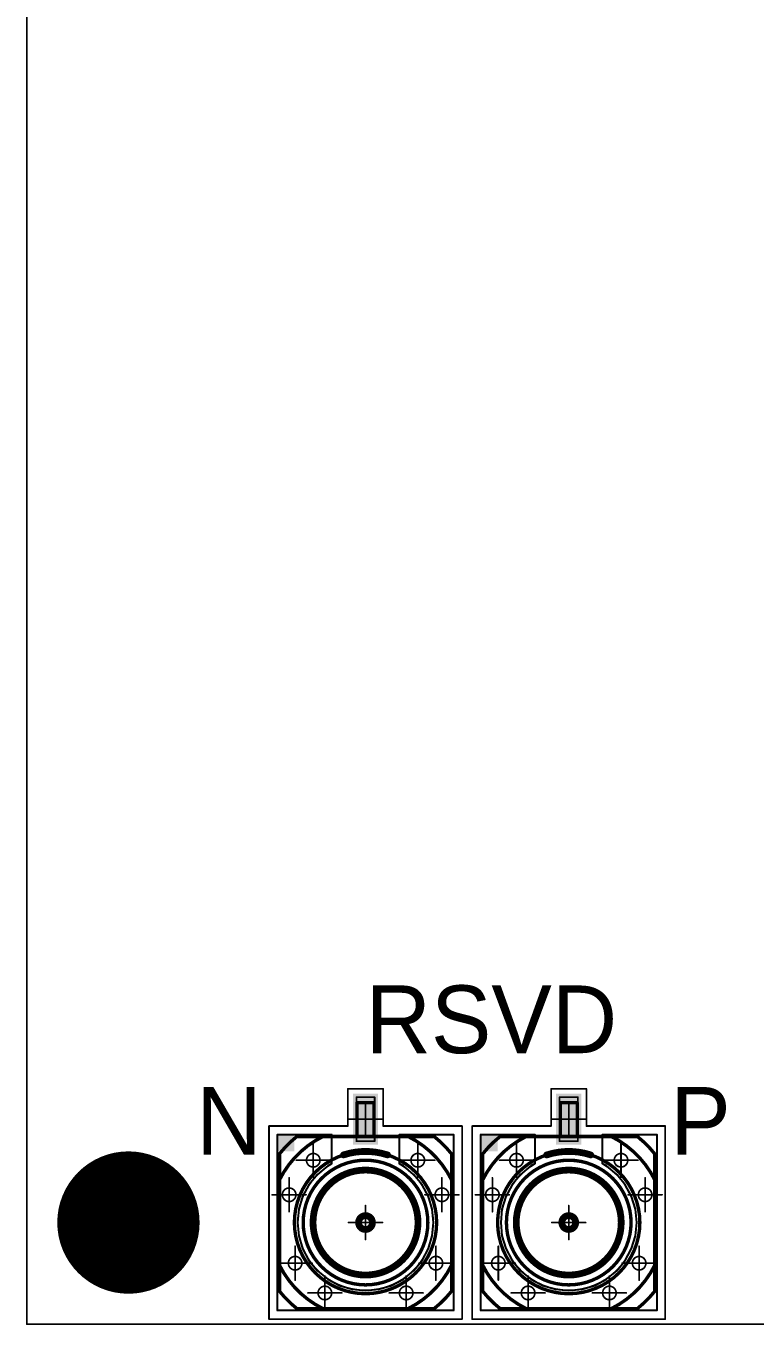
# Model space of a CAD drawing. Extents: x 30 to 73, y 30 to 110.
# Drawn here: x 29.97 to 51.5, y 29.98 to 68.32 of the extents above; entities that cross this region are included whole.
import ezdxf

# ---------------------------------------------------------------- set-up
doc = ezdxf.new("R2010")
doc.units = 0
doc.layers.get('0').update_dxf_attribs({"linetype": 'CONTINUOUS'})
for name, color, linetype in [('BOTTOMLAYER', 5, 'CONTINUOUS'), ('BOTTOMSOLDER', 6, 'CONTINUOUS'), ('MECHANICAL1', 6, 'CONTINUOUS'), ('MECHANICAL14', 56, 'CONTINUOUS'), ('MECHANICAL15', 56, 'CONTINUOUS'), ('MECHANICAL8', 56, 'CONTINUOUS'), ('MULTILAYER', 9, 'CONTINUOUS'), ('TOPLAYER', 1, 'CONTINUOUS'), ('TOPOVERLAY', 2, 'CONTINUOUS'), ('TOPPASTE', 8, 'CONTINUOUS'), ('TOPSOLDER', 216, 'CONTINUOUS')]:
    doc.layers.add(name, color=color, linetype=linetype)

# ---------------------------------------------------------------- blocks, each defined once
blk = doc.blocks.new('MOLEX_85305_0232_7')
at = {"layer": 'MECHANICAL14', "const_width": 0.1}
for points in [[(-0.250081, 3.540001), (0.249918, 3.540001)], [(-0.250081, 2.54), (-0.250081, 3.540001)], [(0.249918, 2.54), (0.249918, 3.540001)], [(-2.027616, 2.54), (2.027453, 2.54)], [(-2.540081, -2.027535), (-2.540081, 2.027535)], [(2.539919, -2.027535), (2.539919, 2.027535)], [(-2.027616, -2.54), (2.027453, -2.54)]]:
    blk.add_lwpolyline(points, dxfattribs=at)
at = {"layer": 'MECHANICAL14'}
for points, const_width in [([(-0.275079, 3.540001, 1), (-0.225082, 3.540001, 1)], 0.05), ([(-0.275079, 3.540001, 1), (-0.225082, 3.540001, 1)], 0.05), ([(0.22492, 3.540001, 1), (0.274917, 3.540001, 1)], 0.05), ([(0.22492, 3.540001, 1), (0.274917, 3.540001, 1)], 0.05), ([(-2.052615, 2.54, 1), (-2.002617, 2.54, 1)], 0.05), ([(-2.052612, 2.539997, 1), (-2.002615, 2.539997, 1)], 0.05), ([(-1.284295, 2.54, 1), (-1.234298, 2.54, 1)], 0.05), ([(-0.275079, 2.54, 1), (-0.225082, 2.54, 1)], 0.05), ([(0.22492, 2.54, 1), (0.274917, 2.54, 1)], 0.05), ([(1.234135, 2.54, 1), (1.284133, 2.54, 1)], 0.05), ([(2.002452, 2.539997, 1), (2.05245, 2.539997, 1)], 0.05), ([(2.002455, 2.54, 1), (2.052452, 2.54, 1)], 0.05), ([(-2.56508, 2.027535, 1), (-2.515083, 2.027535, 1)], 0.05), ([(-2.565077, 2.027532, 1), (-2.51508, 2.027532, 1)], 0.05), ([(2.09992, 0, 1), (-2.100082, 0, 1)], 0.1), ([(2.514917, 2.027532, 1), (2.564915, 2.027532, 1)], 0.05), ([(2.51492, 2.027535, 1), (2.564917, 2.027535, 1)], 0.05), ([(1.839918, 0, 1), (-1.84008, 0, 1)], 0.1), ([(1.549918, 0, 1), (-1.550081, 0, 1)], 0.1), ([(-2.56508, 1.259215, 1), (-2.515083, 1.259215, 1)], 0.05), ([(2.51492, 1.259215, 1), (2.564917, 1.259215, 1)], 0.05), ([(-2.125081, 0, 1), (-2.075083, 0, 1)], 0.05), ([(-1.865079, 0, 1), (-1.815081, 0, 1)], 0.05), ([(-1.575079, 0, 1), (-1.525082, 0, 1)], 0.05), ([(0.20492, 0, 1), (-0.205082, 0, 1)], 0.1), ([(-0.230081, 0, 1), (-0.180083, 0, 1)], 0.05), ([(0.179921, 0, 1), (0.229918, 0, 1)], 0.05), ([(1.524919, 0, 1), (1.574917, 0, 1)], 0.05), ([(1.814919, 0, 1), (1.864916, 0, 1)], 0.05), ([(2.074921, 0, 1), (2.124918, 0, 1)], 0.05), ([(-2.56508, -1.259215, 1), (-2.515083, -1.259215, 1)], 0.05), ([(2.51492, -1.259215, 1), (2.564917, -1.259215, 1)], 0.05), ([(-2.56508, -2.027535, 1), (-2.515083, -2.027535, 1)], 0.05), ([(-2.565077, -2.027532, 1), (-2.51508, -2.027532, 1)], 0.05), ([(2.514917, -2.027532, 1), (2.564915, -2.027532, 1)], 0.05), ([(2.51492, -2.027535, 1), (2.564917, -2.027535, 1)], 0.05), ([(-2.052615, -2.54, 1), (-2.002617, -2.54, 1)], 0.05), ([(-2.052612, -2.539997, 1), (-2.002615, -2.539997, 1)], 0.05), ([(-1.284295, -2.54, 1), (-1.234298, -2.54, 1)], 0.05), ([(1.234135, -2.54, 1), (1.284133, -2.54, 1)], 0.05), ([(2.002452, -2.539997, 1), (2.05245, -2.539997, 1)], 0.05), ([(2.002455, -2.54, 1), (2.052452, -2.54, 1)], 0.05)]:
    blk.add_lwpolyline(points, format="xyb", close=True, dxfattribs=dict(at, const_width=const_width))
at = {"layer": 'MECHANICAL14', "const_width": 0.1}
for points in [[(-2.540081, 1.259215, -0.164024), (-1.259296, 2.54)], [(-2.540079, 2.027532, -0.055923), (-2.027613, 2.539997)], [(1.259134, 2.54, -0.164024), (2.539919, 1.259215)], [(2.027451, 2.539997, -0.055923), (2.539916, 2.027532)], [(-1.259296, -2.54, -0.164024), (-2.540081, -1.259215)], [(2.539919, -1.259215, -0.164024), (1.259134, -2.54)], [(-2.027613, -2.539997, -0.055923), (-2.540079, -2.027532)], [(2.539916, -2.027532, -0.055923), (2.027451, -2.539997)]]:
    blk.add_lwpolyline(points, format="xyb", dxfattribs=at)
at = {"layer": 'MECHANICAL15', "const_width": 0.05}
for points in [[(-0.519999, 2.849999), (-0.519999, 3.95)], [(-0.519999, 3.95), (0.519999, 3.95)], [(0.519999, 2.849999), (0.519999, 3.95)], [(-2.849999, -2.849999), (-2.849999, 2.849999)], [(-2.849999, 2.849999), (-0.519999, 2.849999)], [(0.519999, 2.849999), (2.849999, 2.849999)], [(2.849999, -2.849999), (2.849999, 2.849999)], [(-2.849999, -2.849999), (2.849999, -2.849999)]]:
    blk.add_lwpolyline(points, dxfattribs=at)
at = {"layer": 'MECHANICAL15', "const_width": 0.024999}
for points in [[(-0.532498, 3.95, 1), (-0.5075, 3.95, 1)], [(-0.532498, 3.95, 1), (-0.5075, 3.95, 1)], [(0.5075, 3.95, 1), (0.532498, 3.95, 1)], [(0.5075, 3.95, 1), (0.532498, 3.95, 1)], [(-2.862499, 2.849999, 1), (-2.8375, 2.849999, 1)], [(-2.862499, 2.849999, 1), (-2.8375, 2.849999, 1)], [(-0.532498, 2.849999, 1), (-0.5075, 2.849999, 1)], [(-0.532498, 2.849999, 1), (-0.5075, 2.849999, 1)], [(0.5075, 2.849999, 1), (0.532498, 2.849999, 1)], [(0.5075, 2.849999, 1), (0.532498, 2.849999, 1)], [(2.8375, 2.849999, 1), (2.862499, 2.849999, 1)], [(2.8375, 2.849999, 1), (2.862499, 2.849999, 1)], [(-2.862499, -2.849999, 1), (-2.8375, -2.849999, 1)], [(-2.862499, -2.849999, 1), (-2.8375, -2.849999, 1)], [(2.8375, -2.849999, 1), (2.862499, -2.849999, 1)], [(2.8375, -2.849999, 1), (2.862499, -2.849999, 1)]]:
    blk.add_lwpolyline(points, format="xyb", close=True, dxfattribs=at)
at = {"layer": 'MECHANICAL8', "const_width": 0.05}
for points in [[(-0.270081, 2.4), (-0.270081, 3.7)], [(-0.270081, 3.7), (0.269918, 3.7)], [(-0.000081, 3.049999), (-0.000081, 3.550001)], [(0.269918, 2.4), (0.269918, 3.7)], [(-0.50008, 3.049999), (-0.000081, 3.049999)], [(-0.000081, 3.049999), (0.499918, 3.049999)], [(-0.000081, 2.55), (-0.000081, 3.049999)], [(-2.600081, 2.6), (-1.000082, 2.6)], [(-2.600081, -2.6), (-2.600081, 2.6)], [(-1.542771, 1.838508), (-1.542771, 2.338507)], [(-1.000082, 1.732051), (-1.000082, 2.6)], [(-0.270081, 2.4), (0.269918, 2.4)], [(0.999919, 1.732051), (0.999919, 2.6)], [(0.999919, 2.6), (2.599919, 2.6)], [(1.542608, 1.838508), (1.542608, 2.338507)], [(2.599919, -2.6), (2.599919, 2.6)], [(-2.042772, 1.838508), (-1.542771, 1.838508)], [(-1.542771, 1.838508), (-1.042772, 1.838508)], [(-1.542771, 1.338506), (-1.542771, 1.838508)], [(1.042609, 1.838508), (1.542608, 1.838508)], [(1.542608, 1.838508), (2.04261, 1.838508)], [(1.542608, 1.338506), (1.542608, 1.838508)], [(-2.255345, 0.820849), (-2.255345, 1.320848)], [(2.255182, 0.820849), (2.255182, 1.320848)], [(-2.755344, 0.820849), (-2.255345, 0.820849)], [(-2.255345, 0.820849), (-1.755343, 0.820849)], [(-2.255345, 0.320848), (-2.255345, 0.820849)], [(1.755181, 0.820849), (2.255182, 0.820849)], [(2.255182, 0.820849), (2.755181, 0.820849)], [(2.255182, 0.320848), (2.255182, 0.820849)], [(-0.000081, 0), (-0.000081, 0.499999)], [(-0.50008, 0), (-0.000081, 0)], [(-0.000081, 0), (0.499918, 0)], [(-0.000081, -0.499999), (-0.000081, 0)], [(-2.078543, -1.2), (-2.078543, -0.700001)], [(2.07838, -1.2), (2.07838, -0.700001)], [(-2.578542, -1.2), (-2.078543, -1.2)], [(-2.078543, -1.2), (-1.578541, -1.2)], [(-2.078543, -1.699999), (-2.078543, -1.2)], [(1.578379, -1.2), (2.07838, -1.2)], [(2.07838, -1.2), (2.578379, -1.2)], [(2.07838, -1.699999), (2.07838, -1.2)], [(-1.200081, -2.078462), (-1.200081, -1.57846)], [(1.199919, -2.078462), (1.199919, -1.57846)], [(-1.70008, -2.078462), (-1.200081, -2.078462)], [(-1.200081, -2.078462), (-0.700082, -2.078462)], [(-1.200081, -2.578461), (-1.200081, -2.078462)], [(0.69992, -2.078462), (1.199919, -2.078462)], [(1.199919, -2.078462), (1.699918, -2.078462)], [(1.199919, -2.578461), (1.199919, -2.078462)], [(-2.600081, -2.6), (2.599919, -2.6)]]:
    blk.add_lwpolyline(points, dxfattribs=at)
at = {"layer": 'MECHANICAL8'}
for points, const_width in [([(-0.28258, 3.7, 1), (-0.257581, 3.7, 1)], 0.024999), ([(-0.28258, 3.7, 1), (-0.257581, 3.7, 1)], 0.024999), ([(-0.012581, 3.550001, 1), (0.012418, 3.550001, 1)], 0.024999), ([(0.257419, 3.7, 1), (0.282418, 3.7, 1)], 0.024999), ([(0.257419, 3.7, 1), (0.282418, 3.7, 1)], 0.024999), ([(-0.51258, 3.049999, 1), (-0.487581, 3.049999, 1)], 0.024999), ([(-0.012581, 3.049999, 1), (0.012418, 3.049999, 1)], 0.024999), ([(-0.012581, 3.049999, 1), (0.012418, 3.049999, 1)], 0.024999), ([(-0.012581, 3.049999, 1), (0.012418, 3.049999, 1)], 0.024999), ([(-0.012581, 3.049999, 1), (0.012418, 3.049999, 1)], 0.024999), ([(0.487418, 3.049999, 1), (0.512417, 3.049999, 1)], 0.024999), ([(-2.61258, 2.6, 1), (-2.587582, 2.6, 1)], 0.024999), ([(-2.61258, 2.6, 1), (-2.587582, 2.6, 1)], 0.024999), ([(-1.55527, 2.338507, 1), (-1.530271, 2.338507, 1)], 0.024999), ([(-1.012581, 2.6, 1), (-0.987582, 2.6, 1)], 0.024999), ([(-1.012581, 2.6, 1), (-0.987582, 2.6, 1)], 0.024999), ([(-0.28258, 2.4, 1), (-0.257581, 2.4, 1)], 0.024999), ([(-0.28258, 2.4, 1), (-0.257581, 2.4, 1)], 0.024999), ([(-0.012581, 2.55, 1), (0.012418, 2.55, 1)], 0.024999), ([(0.257419, 2.4, 1), (0.282418, 2.4, 1)], 0.024999), ([(0.257419, 2.4, 1), (0.282418, 2.4, 1)], 0.024999), ([(0.98742, 2.6, 1), (1.012419, 2.6, 1)], 0.024999), ([(0.98742, 2.6, 1), (1.012419, 2.6, 1)], 0.024999), ([(1.530109, 2.338507, 1), (1.555107, 2.338507, 1)], 0.024999), ([(2.587419, 2.6, 1), (2.612418, 2.6, 1)], 0.024999), ([(2.587419, 2.6, 1), (2.612418, 2.6, 1)], 0.024999), ([(-1.342771, 1.838508, 1), (-1.74277, 1.838508, 1)], 0.05), ([(1.742608, 1.838508, 1), (1.342608, 1.838508, 1)], 0.05), ([(-2.055271, 1.838508, 1), (-2.030273, 1.838508, 1)], 0.024999), ([(-1.75527, 1.838508, 1), (-1.730271, 1.838508, 1)], 0.024999), ([(-1.55527, 1.838508, 1), (-1.530271, 1.838508, 1)], 0.024999), ([(-1.55527, 1.838508, 1), (-1.530271, 1.838508, 1)], 0.024999), ([(-1.55527, 1.838508, 1), (-1.530271, 1.838508, 1)], 0.024999), ([(-1.55527, 1.838508, 1), (-1.530271, 1.838508, 1)], 0.024999), ([(-1.35527, 1.838508, 1), (-1.330272, 1.838508, 1)], 0.024999), ([(-1.055271, 1.838508, 1), (-1.030272, 1.838508, 1)], 0.024999), ([(-1.012581, 1.732051, 1), (-0.987582, 1.732051, 1)], 0.024999), ([(-1.012581, 1.732051, 1), (-0.987582, 1.732051, 1)], 0.024999), ([(0.98742, 1.732051, 1), (1.012419, 1.732051, 1)], 0.024999), ([(0.98742, 1.732051, 1), (1.012419, 1.732051, 1)], 0.024999), ([(1.03011, 1.838508, 1), (1.055108, 1.838508, 1)], 0.024999), ([(1.330109, 1.838508, 1), (1.355108, 1.838508, 1)], 0.024999), ([(1.530109, 1.838508, 1), (1.555107, 1.838508, 1)], 0.024999), ([(1.530109, 1.838508, 1), (1.555107, 1.838508, 1)], 0.024999), ([(1.530109, 1.838508, 1), (1.555107, 1.838508, 1)], 0.024999), ([(1.530109, 1.838508, 1), (1.555107, 1.838508, 1)], 0.024999), ([(1.730108, 1.838508, 1), (1.755107, 1.838508, 1)], 0.024999), ([(2.03011, 1.838508, 1), (2.055109, 1.838508, 1)], 0.024999), ([(-2.267844, 1.320848, 1), (-2.242845, 1.320848, 1)], 0.024999), ([(-1.55527, 1.338506, 1), (-1.530271, 1.338506, 1)], 0.024999), ([(1.530109, 1.338506, 1), (1.555107, 1.338506, 1)], 0.024999), ([(2.242683, 1.320848, 1), (2.267682, 1.320848, 1)], 0.024999), ([(-2.767843, 0.820849, 1), (-2.742844, 0.820849, 1)], 0.024999), ([(-2.055345, 0.820849, 1), (-2.455344, 0.820849, 1)], 0.05), ([(-2.467844, 0.820849, 1), (-2.442845, 0.820849, 1)], 0.024999), ([(-2.267844, 0.820849, 1), (-2.242845, 0.820849, 1)], 0.024999), ([(-2.267844, 0.820849, 1), (-2.242845, 0.820849, 1)], 0.024999), ([(-2.267844, 0.820849, 1), (-2.242845, 0.820849, 1)], 0.024999), ([(-2.267844, 0.820849, 1), (-2.242845, 0.820849, 1)], 0.024999), ([(-2.067844, 0.820849, 1), (-2.042846, 0.820849, 1)], 0.024999), ([(-1.767843, 0.820849, 1), (-1.742844, 0.820849, 1)], 0.024999), ([(1.742681, 0.820849, 1), (1.76768, 0.820849, 1)], 0.024999), ([(2.455182, 0.820849, 1), (2.055183, 0.820849, 1)], 0.05), ([(2.042683, 0.820849, 1), (2.067682, 0.820849, 1)], 0.024999), ([(2.242683, 0.820849, 1), (2.267682, 0.820849, 1)], 0.024999), ([(2.242683, 0.820849, 1), (2.267682, 0.820849, 1)], 0.024999), ([(2.242683, 0.820849, 1), (2.267682, 0.820849, 1)], 0.024999), ([(2.242683, 0.820849, 1), (2.267682, 0.820849, 1)], 0.024999), ([(2.442682, 0.820849, 1), (2.467681, 0.820849, 1)], 0.024999), ([(2.742682, 0.820849, 1), (2.767681, 0.820849, 1)], 0.024999), ([(-0.012581, 0.499999, 1), (0.012418, 0.499999, 1)], 0.024999), ([(-2.267844, 0.320848, 1), (-2.242845, 0.320848, 1)], 0.024999), ([(-0.51258, 0, 1), (-0.487581, 0, 1)], 0.024999), ([(-0.012581, 0, 1), (0.012418, 0, 1)], 0.024999), ([(-0.012581, 0, 1), (0.012418, 0, 1)], 0.024999), ([(-0.012581, 0, 1), (0.012418, 0, 1)], 0.024999), ([(-0.012581, 0, 1), (0.012418, 0, 1)], 0.024999), ([(0.487418, 0, 1), (0.512417, 0, 1)], 0.024999), ([(2.242683, 0.320848, 1), (2.267682, 0.320848, 1)], 0.024999), ([(-2.091042, -0.700001, 1), (-2.066044, -0.700001, 1)], 0.024999), ([(-0.012581, -0.499999, 1), (0.012418, -0.499999, 1)], 0.024999), ([(2.065881, -0.700001, 1), (2.09088, -0.700001, 1)], 0.024999), ([(-1.878543, -1.2, 1), (-2.278543, -1.2, 1)], 0.05), ([(2.27838, -1.2, 1), (1.878381, -1.2, 1)], 0.05), ([(-2.591041, -1.2, 1), (-2.566043, -1.2, 1)], 0.024999), ([(-2.291042, -1.2, 1), (-2.266043, -1.2, 1)], 0.024999), ([(-2.091042, -1.2, 1), (-2.066044, -1.2, 1)], 0.024999), ([(-2.091042, -1.2, 1), (-2.066044, -1.2, 1)], 0.024999), ([(-2.091042, -1.2, 1), (-2.066044, -1.2, 1)], 0.024999), ([(-2.091042, -1.2, 1), (-2.066044, -1.2, 1)], 0.024999), ([(-1.891043, -1.2, 1), (-1.866044, -1.2, 1)], 0.024999), ([(-1.591041, -1.2, 1), (-1.566042, -1.2, 1)], 0.024999), ([(1.56588, -1.2, 1), (1.590878, -1.2, 1)], 0.024999), ([(1.865881, -1.2, 1), (1.89088, -1.2, 1)], 0.024999), ([(2.065881, -1.2, 1), (2.09088, -1.2, 1)], 0.024999), ([(2.065881, -1.2, 1), (2.09088, -1.2, 1)], 0.024999), ([(2.065881, -1.2, 1), (2.09088, -1.2, 1)], 0.024999), ([(2.065881, -1.2, 1), (2.09088, -1.2, 1)], 0.024999), ([(2.265881, -1.2, 1), (2.290879, -1.2, 1)], 0.024999), ([(2.56588, -1.2, 1), (2.590879, -1.2, 1)], 0.024999), ([(-2.091042, -1.699999, 1), (-2.066044, -1.699999, 1)], 0.024999), ([(-1.000082, -2.078462, 1), (-1.400081, -2.078462, 1)], 0.05), ([(-1.212581, -1.57846, 1), (-1.187582, -1.57846, 1)], 0.024999), ([(1.399918, -2.078462, 1), (0.999919, -2.078462, 1)], 0.05), ([(1.18742, -1.57846, 1), (1.212418, -1.57846, 1)], 0.024999), ([(2.065881, -1.699999, 1), (2.09088, -1.699999, 1)], 0.024999), ([(-1.71258, -2.078462, 1), (-1.687581, -2.078462, 1)], 0.024999), ([(-1.41258, -2.078462, 1), (-1.387582, -2.078462, 1)], 0.024999), ([(-1.212581, -2.078462, 1), (-1.187582, -2.078462, 1)], 0.024999), ([(-1.212581, -2.078462, 1), (-1.187582, -2.078462, 1)], 0.024999), ([(-1.212581, -2.078462, 1), (-1.187582, -2.078462, 1)], 0.024999), ([(-1.212581, -2.078462, 1), (-1.187582, -2.078462, 1)], 0.024999), ([(-1.012581, -2.078462, 1), (-0.987582, -2.078462, 1)], 0.024999), ([(-0.712582, -2.078462, 1), (-0.687583, -2.078462, 1)], 0.024999), ([(0.687421, -2.078462, 1), (0.712419, -2.078462, 1)], 0.024999), ([(0.98742, -2.078462, 1), (1.012419, -2.078462, 1)], 0.024999), ([(1.18742, -2.078462, 1), (1.212418, -2.078462, 1)], 0.024999), ([(1.18742, -2.078462, 1), (1.212418, -2.078462, 1)], 0.024999), ([(1.18742, -2.078462, 1), (1.212418, -2.078462, 1)], 0.024999), ([(1.18742, -2.078462, 1), (1.212418, -2.078462, 1)], 0.024999), ([(1.387419, -2.078462, 1), (1.412418, -2.078462, 1)], 0.024999), ([(1.687419, -2.078462, 1), (1.712417, -2.078462, 1)], 0.024999), ([(-2.61258, -2.6, 1), (-2.587582, -2.6, 1)], 0.024999), ([(-2.61258, -2.6, 1), (-2.587582, -2.6, 1)], 0.024999), ([(-1.212581, -2.578461, 1), (-1.187582, -2.578461, 1)], 0.024999), ([(1.18742, -2.578461, 1), (1.212418, -2.578461, 1)], 0.024999), ([(2.587419, -2.6, 1), (2.612418, -2.6, 1)], 0.024999), ([(2.587419, -2.6, 1), (2.612418, -2.6, 1)], 0.024999)]:
    blk.add_lwpolyline(points, format="xyb", close=True, dxfattribs=dict(at, const_width=const_width))
at = {"layer": 'MECHANICAL8', "const_width": 0.05}
blk.add_lwpolyline([(0.999919, 1.732051, -3.732051), (-1.000082, 1.732051)], format="xyb", dxfattribs=at)
at = {"layer": 'TOPLAYER'}
for p, q in [((-2.600081, -2.6), (-2.600081, 2.6)), ((-2.600081, 2.6), (-1.000082, 2.6)), ((-1.000082, 2.6), (-1.000618, 1.732981)), ((0.999919, 1.732051), (0.999919, 2.6)), ((0.999919, 2.6), (2.599919, 2.6)), ((2.599919, 2.6), (2.599919, -2.6)), ((-1.116599, 1.670987), (-1.421138, 1.421056)), ((-1.000618, 1.732981), (-1.116599, 1.670987)), ((1.000455, 1.732981), (0.999919, 1.732051)), ((1.116437, 1.670987), (1.000455, 1.732981)), ((1.420975, 1.421056), (1.116437, 1.670987)), ((-1.421138, 1.421056), (-1.671069, 1.116518)), ((1.670906, 1.116518), (1.420975, 1.421056)), ((-1.856783, 0.769071), (-1.971144, 0.392069)), ((-1.671069, 1.116518), (-1.856783, 0.769071)), ((1.856621, 0.769071), (1.670906, 1.116518)), ((1.970982, 0.392069), (1.856621, 0.769071)), ((-1.971144, 0.392069), (-2.00976, 0)), ((2.009597, 0), (1.970982, 0.392069)), ((-2.00976, 0), (-1.971144, -0.392069)), ((1.970982, -0.392069), (2.009597, 0)), ((-1.971144, -0.392069), (-1.856783, -0.769071)), ((1.856621, -0.769071), (1.970982, -0.392069)), ((-1.856783, -0.769071), (-1.671069, -1.116518)), ((-1.671069, -1.116518), (-1.421138, -1.421056)), ((1.420975, -1.421056), (1.670906, -1.116518)), ((1.670906, -1.116518), (1.856621, -0.769071)), ((-1.421138, -1.421056), (-1.116599, -1.670987)), ((1.116437, -1.670987), (1.420975, -1.421056)), ((-1.116599, -1.670987), (-0.769153, -1.856702)), ((-0.769153, -1.856702), (-0.392151, -1.971063)), ((0.391988, -1.971063), (0.76899, -1.856702)), ((0.76899, -1.856702), (1.116437, -1.670987)), ((-0.392151, -1.971063), (-0.000081, -2.009678)), ((-0.000081, -2.009678), (0.391988, -1.971063)), ((2.599919, -2.6), (-2.600081, -2.6))]:
    blk.add_line(p, q, dxfattribs=at)
for points in [[(-0.269999, 2.4), (0.269999, 2.4), (-0.269999, 3.699998), (0.269999, 3.699998)], [(-2.600081, 2.100001), (-2.100082, 2.100001), (-2.600081, 2.6), (-2.100082, 2.6)]]:
    blk.add_solid(points, dxfattribs=at)
at = {"layer": 'TOPOVERLAY', "const_width": 0.2}
blk.add_lwpolyline([(-0.650001, 1.996874, -0.158658), (0.650001, 1.996874)], format="xyb", dxfattribs=at)
at = {"layer": 'TOPOVERLAY'}
for points, const_width in [([(-0.700001, 1.996874, 1), (-0.600001, 1.996874, 1)], 0.1), ([(0.600001, 1.996874, 1), (0.700001, 1.996874, 1)], 0.1), ([(1.549999, 0, 1), (-1.549999, 0, 1)], 0.2), ([(-1.599999, 0, 1), (-1.5, 0, 1)], 0.1), ([(0.205001, 0, 1), (-0.205001, 0, 1)], 0.2), ([(-0.255001, 0, 1), (-0.155001, 0, 1)], 0.1), ([(0.155001, 0, 1), (0.255001, 0, 1)], 0.1), ([(1.5, 0, 1), (1.599999, 0, 1)], 0.1)]:
    blk.add_lwpolyline(points, format="xyb", close=True, dxfattribs=dict(at, const_width=const_width))
at = {"layer": 'TOPPASTE'}
blk.add_solid([(-0.269999, 2.4), (0.269999, 2.4), (-0.269999, 3.699998), (0.269999, 3.699998)], dxfattribs=at)
at = {"layer": 'TOPSOLDER'}
blk.add_solid([(-0.371599, 2.2984), (0.371599, 2.2984), (-0.371599, 3.801598), (0.371599, 3.801598)], dxfattribs=at)
blk = doc.blocks.new('MOLEX_85305_0232_8')
at = {"layer": 'MECHANICAL14', "const_width": 0.1}
for points in [[(-0.250081, 3.540001), (0.249918, 3.540001)], [(-0.250081, 2.54), (-0.250081, 3.540001)], [(0.249918, 2.54), (0.249918, 3.540001)], [(-2.027616, 2.54), (2.027453, 2.54)], [(-2.540081, -2.027535), (-2.540081, 2.027535)], [(2.539919, -2.027535), (2.539919, 2.027535)], [(-2.027616, -2.54), (2.027453, -2.54)]]:
    blk.add_lwpolyline(points, dxfattribs=at)
at = {"layer": 'MECHANICAL14'}
for points, const_width in [([(-0.275079, 3.540001, 1), (-0.225082, 3.540001, 1)], 0.05), ([(-0.275079, 3.540001, 1), (-0.225082, 3.540001, 1)], 0.05), ([(0.22492, 3.540001, 1), (0.274917, 3.540001, 1)], 0.05), ([(0.22492, 3.540001, 1), (0.274917, 3.540001, 1)], 0.05), ([(-2.052615, 2.54, 1), (-2.002617, 2.54, 1)], 0.05), ([(-2.052612, 2.539997, 1), (-2.002615, 2.539997, 1)], 0.05), ([(-1.284295, 2.54, 1), (-1.234298, 2.54, 1)], 0.05), ([(-0.275079, 2.54, 1), (-0.225082, 2.54, 1)], 0.05), ([(0.22492, 2.54, 1), (0.274917, 2.54, 1)], 0.05), ([(1.234135, 2.54, 1), (1.284133, 2.54, 1)], 0.05), ([(2.002452, 2.539997, 1), (2.05245, 2.539997, 1)], 0.05), ([(2.002455, 2.54, 1), (2.052452, 2.54, 1)], 0.05), ([(-2.56508, 2.027535, 1), (-2.515083, 2.027535, 1)], 0.05), ([(-2.565077, 2.027532, 1), (-2.51508, 2.027532, 1)], 0.05), ([(2.09992, 0, 1), (-2.100082, 0, 1)], 0.1), ([(2.514917, 2.027532, 1), (2.564915, 2.027532, 1)], 0.05), ([(2.51492, 2.027535, 1), (2.564917, 2.027535, 1)], 0.05), ([(1.839918, 0, 1), (-1.84008, 0, 1)], 0.1), ([(1.549918, 0, 1), (-1.550081, 0, 1)], 0.1), ([(-2.56508, 1.259215, 1), (-2.515083, 1.259215, 1)], 0.05), ([(2.51492, 1.259215, 1), (2.564917, 1.259215, 1)], 0.05), ([(-2.125081, 0, 1), (-2.075083, 0, 1)], 0.05), ([(-1.865079, 0, 1), (-1.815081, 0, 1)], 0.05), ([(-1.575079, 0, 1), (-1.525082, 0, 1)], 0.05), ([(0.20492, 0, 1), (-0.205082, 0, 1)], 0.1), ([(-0.230081, 0, 1), (-0.180083, 0, 1)], 0.05), ([(0.179921, 0, 1), (0.229918, 0, 1)], 0.05), ([(1.524919, 0, 1), (1.574917, 0, 1)], 0.05), ([(1.814919, 0, 1), (1.864916, 0, 1)], 0.05), ([(2.074921, 0, 1), (2.124918, 0, 1)], 0.05), ([(-2.56508, -1.259215, 1), (-2.515083, -1.259215, 1)], 0.05), ([(2.51492, -1.259215, 1), (2.564917, -1.259215, 1)], 0.05), ([(-2.56508, -2.027535, 1), (-2.515083, -2.027535, 1)], 0.05), ([(-2.565077, -2.027532, 1), (-2.51508, -2.027532, 1)], 0.05), ([(2.514917, -2.027532, 1), (2.564915, -2.027532, 1)], 0.05), ([(2.51492, -2.027535, 1), (2.564917, -2.027535, 1)], 0.05), ([(-2.052615, -2.54, 1), (-2.002617, -2.54, 1)], 0.05), ([(-2.052612, -2.539997, 1), (-2.002615, -2.539997, 1)], 0.05), ([(-1.284295, -2.54, 1), (-1.234298, -2.54, 1)], 0.05), ([(1.234135, -2.54, 1), (1.284133, -2.54, 1)], 0.05), ([(2.002452, -2.539997, 1), (2.05245, -2.539997, 1)], 0.05), ([(2.002455, -2.54, 1), (2.052452, -2.54, 1)], 0.05)]:
    blk.add_lwpolyline(points, format="xyb", close=True, dxfattribs=dict(at, const_width=const_width))
at = {"layer": 'MECHANICAL14', "const_width": 0.1}
for points in [[(-2.540081, 1.259215, -0.164024), (-1.259296, 2.54)], [(-2.540079, 2.027532, -0.055923), (-2.027613, 2.539997)], [(1.259134, 2.54, -0.164024), (2.539919, 1.259215)], [(2.027451, 2.539997, -0.055923), (2.539916, 2.027532)], [(-1.259296, -2.54, -0.164024), (-2.540081, -1.259215)], [(2.539919, -1.259215, -0.164024), (1.259134, -2.54)], [(-2.027613, -2.539997, -0.055923), (-2.540079, -2.027532)], [(2.539916, -2.027532, -0.055923), (2.027451, -2.539997)]]:
    blk.add_lwpolyline(points, format="xyb", dxfattribs=at)
at = {"layer": 'MECHANICAL15', "const_width": 0.05}
for points in [[(-0.519999, 2.849999), (-0.519999, 3.95)], [(-0.519999, 3.95), (0.519999, 3.95)], [(0.519999, 2.849999), (0.519999, 3.95)], [(-2.849999, -2.849999), (-2.849999, 2.849999)], [(-2.849999, 2.849999), (-0.519999, 2.849999)], [(0.519999, 2.849999), (2.849999, 2.849999)], [(2.849999, -2.849999), (2.849999, 2.849999)], [(-2.849999, -2.849999), (2.849999, -2.849999)]]:
    blk.add_lwpolyline(points, dxfattribs=at)
at = {"layer": 'MECHANICAL15', "const_width": 0.024999}
for points in [[(-0.532498, 3.95, 1), (-0.5075, 3.95, 1)], [(-0.532498, 3.95, 1), (-0.5075, 3.95, 1)], [(0.5075, 3.95, 1), (0.532498, 3.95, 1)], [(0.5075, 3.95, 1), (0.532498, 3.95, 1)], [(-2.862499, 2.849999, 1), (-2.8375, 2.849999, 1)], [(-2.862499, 2.849999, 1), (-2.8375, 2.849999, 1)], [(-0.532498, 2.849999, 1), (-0.5075, 2.849999, 1)], [(-0.532498, 2.849999, 1), (-0.5075, 2.849999, 1)], [(0.5075, 2.849999, 1), (0.532498, 2.849999, 1)], [(0.5075, 2.849999, 1), (0.532498, 2.849999, 1)], [(2.8375, 2.849999, 1), (2.862499, 2.849999, 1)], [(2.8375, 2.849999, 1), (2.862499, 2.849999, 1)], [(-2.862499, -2.849999, 1), (-2.8375, -2.849999, 1)], [(-2.862499, -2.849999, 1), (-2.8375, -2.849999, 1)], [(2.8375, -2.849999, 1), (2.862499, -2.849999, 1)], [(2.8375, -2.849999, 1), (2.862499, -2.849999, 1)]]:
    blk.add_lwpolyline(points, format="xyb", close=True, dxfattribs=at)
at = {"layer": 'MECHANICAL8', "const_width": 0.05}
for points in [[(-0.270081, 2.4), (-0.270081, 3.7)], [(-0.270081, 3.7), (0.269918, 3.7)], [(-0.000081, 3.049999), (-0.000081, 3.550001)], [(0.269918, 2.4), (0.269918, 3.7)], [(-0.50008, 3.049999), (-0.000081, 3.049999)], [(-0.000081, 3.049999), (0.499918, 3.049999)], [(-0.000081, 2.55), (-0.000081, 3.049999)], [(-2.600081, 2.6), (-1.000082, 2.6)], [(-2.600081, -2.6), (-2.600081, 2.6)], [(-1.542771, 1.838508), (-1.542771, 2.338507)], [(-1.000082, 1.732051), (-1.000082, 2.6)], [(-0.270081, 2.4), (0.269918, 2.4)], [(0.999919, 1.732051), (0.999919, 2.6)], [(0.999919, 2.6), (2.599919, 2.6)], [(1.542608, 1.838508), (1.542608, 2.338507)], [(2.599919, -2.6), (2.599919, 2.6)], [(-2.042772, 1.838508), (-1.542771, 1.838508)], [(-1.542771, 1.838508), (-1.042772, 1.838508)], [(-1.542771, 1.338506), (-1.542771, 1.838508)], [(1.042609, 1.838508), (1.542608, 1.838508)], [(1.542608, 1.838508), (2.04261, 1.838508)], [(1.542608, 1.338506), (1.542608, 1.838508)], [(-2.255345, 0.820849), (-2.255345, 1.320848)], [(2.255182, 0.820849), (2.255182, 1.320848)], [(-2.755344, 0.820849), (-2.255345, 0.820849)], [(-2.255345, 0.820849), (-1.755343, 0.820849)], [(-2.255345, 0.320848), (-2.255345, 0.820849)], [(1.755181, 0.820849), (2.255182, 0.820849)], [(2.255182, 0.820849), (2.755181, 0.820849)], [(2.255182, 0.320848), (2.255182, 0.820849)], [(-0.000081, 0), (-0.000081, 0.499999)], [(-0.50008, 0), (-0.000081, 0)], [(-0.000081, 0), (0.499918, 0)], [(-0.000081, -0.499999), (-0.000081, 0)], [(-2.078543, -1.2), (-2.078543, -0.700001)], [(2.07838, -1.2), (2.07838, -0.700001)], [(-2.578542, -1.2), (-2.078543, -1.2)], [(-2.078543, -1.2), (-1.578541, -1.2)], [(-2.078543, -1.699999), (-2.078543, -1.2)], [(1.578379, -1.2), (2.07838, -1.2)], [(2.07838, -1.2), (2.578379, -1.2)], [(2.07838, -1.699999), (2.07838, -1.2)], [(-1.200081, -2.078462), (-1.200081, -1.57846)], [(1.199919, -2.078462), (1.199919, -1.57846)], [(-1.70008, -2.078462), (-1.200081, -2.078462)], [(-1.200081, -2.078462), (-0.700082, -2.078462)], [(-1.200081, -2.578461), (-1.200081, -2.078462)], [(0.69992, -2.078462), (1.199919, -2.078462)], [(1.199919, -2.078462), (1.699918, -2.078462)], [(1.199919, -2.578461), (1.199919, -2.078462)], [(-2.600081, -2.6), (2.599919, -2.6)]]:
    blk.add_lwpolyline(points, dxfattribs=at)
at = {"layer": 'MECHANICAL8'}
for points, const_width in [([(-0.28258, 3.7, 1), (-0.257581, 3.7, 1)], 0.024999), ([(-0.28258, 3.7, 1), (-0.257581, 3.7, 1)], 0.024999), ([(-0.012581, 3.550001, 1), (0.012418, 3.550001, 1)], 0.024999), ([(0.257419, 3.7, 1), (0.282418, 3.7, 1)], 0.024999), ([(0.257419, 3.7, 1), (0.282418, 3.7, 1)], 0.024999), ([(-0.51258, 3.049999, 1), (-0.487581, 3.049999, 1)], 0.024999), ([(-0.012581, 3.049999, 1), (0.012418, 3.049999, 1)], 0.024999), ([(-0.012581, 3.049999, 1), (0.012418, 3.049999, 1)], 0.024999), ([(-0.012581, 3.049999, 1), (0.012418, 3.049999, 1)], 0.024999), ([(-0.012581, 3.049999, 1), (0.012418, 3.049999, 1)], 0.024999), ([(0.487418, 3.049999, 1), (0.512417, 3.049999, 1)], 0.024999), ([(-2.61258, 2.6, 1), (-2.587582, 2.6, 1)], 0.024999), ([(-2.61258, 2.6, 1), (-2.587582, 2.6, 1)], 0.024999), ([(-1.55527, 2.338507, 1), (-1.530271, 2.338507, 1)], 0.024999), ([(-1.012581, 2.6, 1), (-0.987582, 2.6, 1)], 0.024999), ([(-1.012581, 2.6, 1), (-0.987582, 2.6, 1)], 0.024999), ([(-0.28258, 2.4, 1), (-0.257581, 2.4, 1)], 0.024999), ([(-0.28258, 2.4, 1), (-0.257581, 2.4, 1)], 0.024999), ([(-0.012581, 2.55, 1), (0.012418, 2.55, 1)], 0.024999), ([(0.257419, 2.4, 1), (0.282418, 2.4, 1)], 0.024999), ([(0.257419, 2.4, 1), (0.282418, 2.4, 1)], 0.024999), ([(0.98742, 2.6, 1), (1.012419, 2.6, 1)], 0.024999), ([(0.98742, 2.6, 1), (1.012419, 2.6, 1)], 0.024999), ([(1.530109, 2.338507, 1), (1.555107, 2.338507, 1)], 0.024999), ([(2.587419, 2.6, 1), (2.612418, 2.6, 1)], 0.024999), ([(2.587419, 2.6, 1), (2.612418, 2.6, 1)], 0.024999), ([(-1.342771, 1.838508, 1), (-1.74277, 1.838508, 1)], 0.05), ([(1.742608, 1.838508, 1), (1.342608, 1.838508, 1)], 0.05), ([(-2.055271, 1.838508, 1), (-2.030273, 1.838508, 1)], 0.024999), ([(-1.75527, 1.838508, 1), (-1.730271, 1.838508, 1)], 0.024999), ([(-1.55527, 1.838508, 1), (-1.530271, 1.838508, 1)], 0.024999), ([(-1.55527, 1.838508, 1), (-1.530271, 1.838508, 1)], 0.024999), ([(-1.55527, 1.838508, 1), (-1.530271, 1.838508, 1)], 0.024999), ([(-1.55527, 1.838508, 1), (-1.530271, 1.838508, 1)], 0.024999), ([(-1.35527, 1.838508, 1), (-1.330272, 1.838508, 1)], 0.024999), ([(-1.055271, 1.838508, 1), (-1.030272, 1.838508, 1)], 0.024999), ([(-1.012581, 1.732051, 1), (-0.987582, 1.732051, 1)], 0.024999), ([(-1.012581, 1.732051, 1), (-0.987582, 1.732051, 1)], 0.024999), ([(0.98742, 1.732051, 1), (1.012419, 1.732051, 1)], 0.024999), ([(0.98742, 1.732051, 1), (1.012419, 1.732051, 1)], 0.024999), ([(1.03011, 1.838508, 1), (1.055108, 1.838508, 1)], 0.024999), ([(1.330109, 1.838508, 1), (1.355108, 1.838508, 1)], 0.024999), ([(1.530109, 1.838508, 1), (1.555107, 1.838508, 1)], 0.024999), ([(1.530109, 1.838508, 1), (1.555107, 1.838508, 1)], 0.024999), ([(1.530109, 1.838508, 1), (1.555107, 1.838508, 1)], 0.024999), ([(1.530109, 1.838508, 1), (1.555107, 1.838508, 1)], 0.024999), ([(1.730108, 1.838508, 1), (1.755107, 1.838508, 1)], 0.024999), ([(2.03011, 1.838508, 1), (2.055109, 1.838508, 1)], 0.024999), ([(-2.267844, 1.320848, 1), (-2.242845, 1.320848, 1)], 0.024999), ([(-1.55527, 1.338506, 1), (-1.530271, 1.338506, 1)], 0.024999), ([(1.530109, 1.338506, 1), (1.555107, 1.338506, 1)], 0.024999), ([(2.242683, 1.320848, 1), (2.267682, 1.320848, 1)], 0.024999), ([(-2.767843, 0.820849, 1), (-2.742844, 0.820849, 1)], 0.024999), ([(-2.055345, 0.820849, 1), (-2.455344, 0.820849, 1)], 0.05), ([(-2.467844, 0.820849, 1), (-2.442845, 0.820849, 1)], 0.024999), ([(-2.267844, 0.820849, 1), (-2.242845, 0.820849, 1)], 0.024999), ([(-2.267844, 0.820849, 1), (-2.242845, 0.820849, 1)], 0.024999), ([(-2.267844, 0.820849, 1), (-2.242845, 0.820849, 1)], 0.024999), ([(-2.267844, 0.820849, 1), (-2.242845, 0.820849, 1)], 0.024999), ([(-2.067844, 0.820849, 1), (-2.042846, 0.820849, 1)], 0.024999), ([(-1.767843, 0.820849, 1), (-1.742844, 0.820849, 1)], 0.024999), ([(1.742681, 0.820849, 1), (1.76768, 0.820849, 1)], 0.024999), ([(2.455182, 0.820849, 1), (2.055183, 0.820849, 1)], 0.05), ([(2.042683, 0.820849, 1), (2.067682, 0.820849, 1)], 0.024999), ([(2.242683, 0.820849, 1), (2.267682, 0.820849, 1)], 0.024999), ([(2.242683, 0.820849, 1), (2.267682, 0.820849, 1)], 0.024999), ([(2.242683, 0.820849, 1), (2.267682, 0.820849, 1)], 0.024999), ([(2.242683, 0.820849, 1), (2.267682, 0.820849, 1)], 0.024999), ([(2.442682, 0.820849, 1), (2.467681, 0.820849, 1)], 0.024999), ([(2.742682, 0.820849, 1), (2.767681, 0.820849, 1)], 0.024999), ([(-0.012581, 0.499999, 1), (0.012418, 0.499999, 1)], 0.024999), ([(-2.267844, 0.320848, 1), (-2.242845, 0.320848, 1)], 0.024999), ([(-0.51258, 0, 1), (-0.487581, 0, 1)], 0.024999), ([(-0.012581, 0, 1), (0.012418, 0, 1)], 0.024999), ([(-0.012581, 0, 1), (0.012418, 0, 1)], 0.024999), ([(-0.012581, 0, 1), (0.012418, 0, 1)], 0.024999), ([(-0.012581, 0, 1), (0.012418, 0, 1)], 0.024999), ([(0.487418, 0, 1), (0.512417, 0, 1)], 0.024999), ([(2.242683, 0.320848, 1), (2.267682, 0.320848, 1)], 0.024999), ([(-2.091042, -0.700001, 1), (-2.066044, -0.700001, 1)], 0.024999), ([(-0.012581, -0.499999, 1), (0.012418, -0.499999, 1)], 0.024999), ([(2.065881, -0.700001, 1), (2.09088, -0.700001, 1)], 0.024999), ([(-1.878543, -1.2, 1), (-2.278543, -1.2, 1)], 0.05), ([(2.27838, -1.2, 1), (1.878381, -1.2, 1)], 0.05), ([(-2.591041, -1.2, 1), (-2.566043, -1.2, 1)], 0.024999), ([(-2.291042, -1.2, 1), (-2.266043, -1.2, 1)], 0.024999), ([(-2.091042, -1.2, 1), (-2.066044, -1.2, 1)], 0.024999), ([(-2.091042, -1.2, 1), (-2.066044, -1.2, 1)], 0.024999), ([(-2.091042, -1.2, 1), (-2.066044, -1.2, 1)], 0.024999), ([(-2.091042, -1.2, 1), (-2.066044, -1.2, 1)], 0.024999), ([(-1.891043, -1.2, 1), (-1.866044, -1.2, 1)], 0.024999), ([(-1.591041, -1.2, 1), (-1.566042, -1.2, 1)], 0.024999), ([(1.56588, -1.2, 1), (1.590878, -1.2, 1)], 0.024999), ([(1.865881, -1.2, 1), (1.89088, -1.2, 1)], 0.024999), ([(2.065881, -1.2, 1), (2.09088, -1.2, 1)], 0.024999), ([(2.065881, -1.2, 1), (2.09088, -1.2, 1)], 0.024999), ([(2.065881, -1.2, 1), (2.09088, -1.2, 1)], 0.024999), ([(2.065881, -1.2, 1), (2.09088, -1.2, 1)], 0.024999), ([(2.265881, -1.2, 1), (2.290879, -1.2, 1)], 0.024999), ([(2.56588, -1.2, 1), (2.590879, -1.2, 1)], 0.024999), ([(-2.091042, -1.699999, 1), (-2.066044, -1.699999, 1)], 0.024999), ([(-1.000082, -2.078462, 1), (-1.400081, -2.078462, 1)], 0.05), ([(-1.212581, -1.57846, 1), (-1.187582, -1.57846, 1)], 0.024999), ([(1.399918, -2.078462, 1), (0.999919, -2.078462, 1)], 0.05), ([(1.18742, -1.57846, 1), (1.212418, -1.57846, 1)], 0.024999), ([(2.065881, -1.699999, 1), (2.09088, -1.699999, 1)], 0.024999), ([(-1.71258, -2.078462, 1), (-1.687581, -2.078462, 1)], 0.024999), ([(-1.41258, -2.078462, 1), (-1.387582, -2.078462, 1)], 0.024999), ([(-1.212581, -2.078462, 1), (-1.187582, -2.078462, 1)], 0.024999), ([(-1.212581, -2.078462, 1), (-1.187582, -2.078462, 1)], 0.024999), ([(-1.212581, -2.078462, 1), (-1.187582, -2.078462, 1)], 0.024999), ([(-1.212581, -2.078462, 1), (-1.187582, -2.078462, 1)], 0.024999), ([(-1.012581, -2.078462, 1), (-0.987582, -2.078462, 1)], 0.024999), ([(-0.712582, -2.078462, 1), (-0.687583, -2.078462, 1)], 0.024999), ([(0.687421, -2.078462, 1), (0.712419, -2.078462, 1)], 0.024999), ([(0.98742, -2.078462, 1), (1.012419, -2.078462, 1)], 0.024999), ([(1.18742, -2.078462, 1), (1.212418, -2.078462, 1)], 0.024999), ([(1.18742, -2.078462, 1), (1.212418, -2.078462, 1)], 0.024999), ([(1.18742, -2.078462, 1), (1.212418, -2.078462, 1)], 0.024999), ([(1.18742, -2.078462, 1), (1.212418, -2.078462, 1)], 0.024999), ([(1.387419, -2.078462, 1), (1.412418, -2.078462, 1)], 0.024999), ([(1.687419, -2.078462, 1), (1.712417, -2.078462, 1)], 0.024999), ([(-2.61258, -2.6, 1), (-2.587582, -2.6, 1)], 0.024999), ([(-2.61258, -2.6, 1), (-2.587582, -2.6, 1)], 0.024999), ([(-1.212581, -2.578461, 1), (-1.187582, -2.578461, 1)], 0.024999), ([(1.18742, -2.578461, 1), (1.212418, -2.578461, 1)], 0.024999), ([(2.587419, -2.6, 1), (2.612418, -2.6, 1)], 0.024999), ([(2.587419, -2.6, 1), (2.612418, -2.6, 1)], 0.024999)]:
    blk.add_lwpolyline(points, format="xyb", close=True, dxfattribs=dict(at, const_width=const_width))
at = {"layer": 'MECHANICAL8', "const_width": 0.05}
blk.add_lwpolyline([(0.999919, 1.732051, -3.732051), (-1.000082, 1.732051)], format="xyb", dxfattribs=at)
at = {"layer": 'TOPLAYER'}
for p, q in [((-2.600081, -2.6), (-2.600081, 2.6)), ((-2.600081, 2.6), (-1.000082, 2.6)), ((-1.000082, 2.6), (-1.000618, 1.732981)), ((0.999919, 1.732051), (0.999919, 2.6)), ((0.999919, 2.6), (2.599919, 2.6)), ((2.599919, 2.6), (2.599919, -2.6)), ((-1.116599, 1.670987), (-1.421138, 1.421056)), ((-1.000618, 1.732981), (-1.116599, 1.670987)), ((1.000455, 1.732981), (0.999919, 1.732051)), ((1.116437, 1.670987), (1.000455, 1.732981)), ((1.420975, 1.421056), (1.116437, 1.670987)), ((-1.421138, 1.421056), (-1.671069, 1.116518)), ((1.670906, 1.116518), (1.420975, 1.421056)), ((-1.856783, 0.769071), (-1.971144, 0.392069)), ((-1.671069, 1.116518), (-1.856783, 0.769071)), ((1.856621, 0.769071), (1.670906, 1.116518)), ((1.970982, 0.392069), (1.856621, 0.769071)), ((-1.971144, 0.392069), (-2.00976, 0)), ((2.009597, 0), (1.970982, 0.392069)), ((-2.00976, 0), (-1.971144, -0.392069)), ((1.970982, -0.392069), (2.009597, 0)), ((-1.971144, -0.392069), (-1.856783, -0.769071)), ((1.856621, -0.769071), (1.970982, -0.392069)), ((-1.856783, -0.769071), (-1.671069, -1.116518)), ((-1.671069, -1.116518), (-1.421138, -1.421056)), ((1.420975, -1.421056), (1.670906, -1.116518)), ((1.670906, -1.116518), (1.856621, -0.769071)), ((-1.421138, -1.421056), (-1.116599, -1.670987)), ((1.116437, -1.670987), (1.420975, -1.421056)), ((-1.116599, -1.670987), (-0.769153, -1.856702)), ((-0.769153, -1.856702), (-0.392151, -1.971063)), ((0.391988, -1.971063), (0.76899, -1.856702)), ((0.76899, -1.856702), (1.116437, -1.670987)), ((-0.392151, -1.971063), (-0.000081, -2.009678)), ((-0.000081, -2.009678), (0.391988, -1.971063)), ((2.599919, -2.6), (-2.600081, -2.6))]:
    blk.add_line(p, q, dxfattribs=at)
for points in [[(-0.269999, 2.4), (0.269999, 2.4), (-0.269999, 3.699998), (0.269999, 3.699998)], [(-2.600081, 2.100001), (-2.100082, 2.100001), (-2.600081, 2.6), (-2.100082, 2.6)]]:
    blk.add_solid(points, dxfattribs=at)
at = {"layer": 'TOPOVERLAY', "const_width": 0.2}
blk.add_lwpolyline([(-0.650001, 1.996874, -0.158658), (0.650001, 1.996874)], format="xyb", dxfattribs=at)
at = {"layer": 'TOPOVERLAY'}
for points, const_width in [([(-0.700001, 1.996874, 1), (-0.600001, 1.996874, 1)], 0.1), ([(0.600001, 1.996874, 1), (0.700001, 1.996874, 1)], 0.1), ([(1.549999, 0, 1), (-1.549999, 0, 1)], 0.2), ([(-1.599999, 0, 1), (-1.5, 0, 1)], 0.1), ([(0.205001, 0, 1), (-0.205001, 0, 1)], 0.2), ([(-0.255001, 0, 1), (-0.155001, 0, 1)], 0.1), ([(0.155001, 0, 1), (0.255001, 0, 1)], 0.1), ([(1.5, 0, 1), (1.599999, 0, 1)], 0.1)]:
    blk.add_lwpolyline(points, format="xyb", close=True, dxfattribs=dict(at, const_width=const_width))
at = {"layer": 'TOPPASTE'}
blk.add_solid([(-0.269999, 2.4), (0.269999, 2.4), (-0.269999, 3.699998), (0.269999, 3.699998)], dxfattribs=at)
at = {"layer": 'TOPSOLDER'}
blk.add_solid([(-0.371599, 2.2984), (0.371599, 2.2984), (-0.371599, 3.801598), (0.371599, 3.801598)], dxfattribs=at)

msp = doc.modelspace()

# ---------------------------------------------------------------- linework, layer by layer
at = {"layer": 'BOTTOMLAYER', "const_width": 1.999999}
msp.add_lwpolyline([(31.999999, 33, 1), (34.000001, 33, 1)], format="xyb", close=True, dxfattribs=at)
at = {"layer": 'BOTTOMSOLDER', "const_width": 2.101599}
msp.add_lwpolyline([(31.949199, 33, 1), (34.050801, 33, 1)], format="xyb", close=True, dxfattribs=at)
at = {"layer": 'MECHANICAL1', "const_width": 0.05}
for points in [[(29.999998, 30.000001), (29.999998, 110.000001)], [(29.999998, 30.000001), (32.999997, 30.000001)], [(32.999997, 30.000001), (72.999999, 30.000001)]]:
    msp.add_lwpolyline(points, dxfattribs=at)
at = {"layer": 'MECHANICAL1', "const_width": 0.024999}
for points in [[(29.987499, 30.000001, 1), (30.012498, 30.000001, 1)], [(29.987499, 30.000001, 1), (30.012498, 30.000001, 1)], [(32.987498, 30.000001, 1), (33.012497, 30.000001, 1)], [(32.987498, 30.000001, 1), (33.012497, 30.000001, 1)]]:
    msp.add_lwpolyline(points, format="xyb", close=True, dxfattribs=at)
at = {"layer": 'MULTILAYER', "const_width": 1.999999}
msp.add_lwpolyline([(31.999999, 33, 1), (34.000001, 33, 1)], format="xyb", close=True, dxfattribs=at)
at = {"layer": 'TOPLAYER', "const_width": 1.999999}
msp.add_lwpolyline([(31.999999, 33, 1), (34.000001, 33, 1)], format="xyb", close=True, dxfattribs=at)
at = {"layer": 'TOPSOLDER', "const_width": 2.101599}
msp.add_lwpolyline([(31.949199, 33, 1), (34.050801, 33, 1)], format="xyb", close=True, dxfattribs=at)

# ---------------------------------------------------------------- block references
for name, p in [('MOLEX_85305_0232_7', (39.999999, 33)), ('MOLEX_85305_0232_8', (45.999999, 33))]:
    msp.add_blockref(name, p)

# ---------------------------------------------------------------- texts
at = {"layer": 'TOPOVERLAY'}
for s, p in [('RSVD', (39.999999, 38)), ('N', (35.000001, 35.000001)), ('P', (49.000001, 35.000001))]:
    msp.add_text(s, height=2.000001, rotation=360, dxfattribs=at).set_placement(p)

doc.saveas('drawing.dxf')
